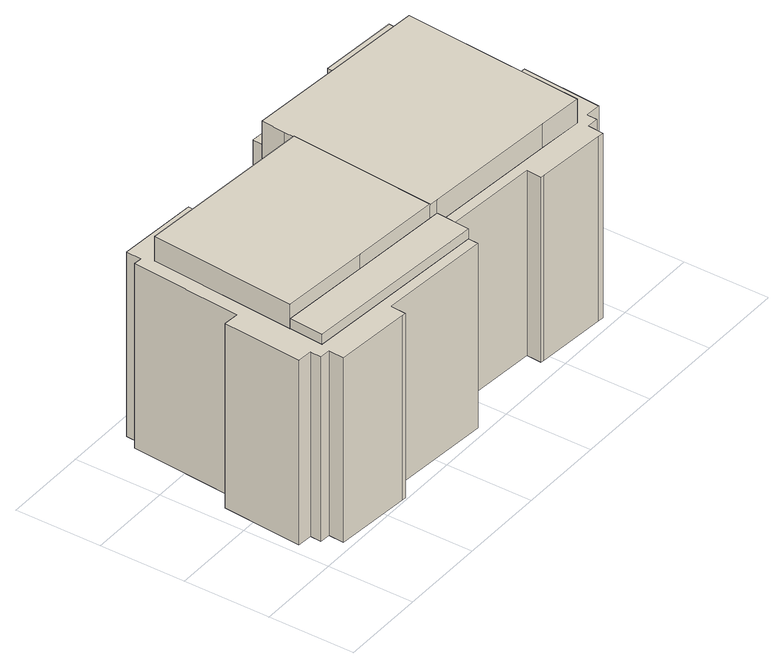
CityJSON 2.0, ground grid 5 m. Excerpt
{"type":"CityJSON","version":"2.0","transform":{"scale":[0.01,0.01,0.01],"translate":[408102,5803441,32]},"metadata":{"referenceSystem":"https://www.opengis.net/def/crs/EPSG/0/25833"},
"CityObjects":{
"building1":{"type":"Building","attributes":{"Gemeindeschluessel":"11000009","function":"31001_1010"},"address":[{"country":"Germany","locality":"Berlin","thoroughfareNumber":"9C, 9D","thoroughfareName":"Alt-Schmöckwitz"}],"children":["building1-1","building1-2","building1-3","building1-4","building1-5"]},
"building1-1":{"type":"BuildingPart","attributes":{"BezugspunktDach":"2200","measuredHeight":13.69,"storeysAboveGround":3},"parents":["building1"],"geometry":[{"type":"MultiSurface","lod":"1","boundaries":[[[0,1,2,3,4,5,6,7,8]],[[9,10,11,12,13,14,15,16,17]],[[18,19,7,6]],[[10,9,20,21]],[[11,10,6,5]],[[12,22,23,5,4]],[[24,22,4,3]],[[14,25,24,3,2]],[[26,25,2,1]],[[27,26,1,0]],[[28,29,16,0,8]],[[9,17,8,7]],[[21,20,19,18]],[[11,23,22,12]],[[13,12,22,24]],[[13,24,25,14]],[[15,14,30,25,26]],[[16,15,26,27]],[[17,16,29,28]]]}]},
"building1-2":{"type":"BuildingPart","attributes":{"BezugspunktDach":"2200","measuredHeight":13.68,"storeysAboveGround":3},"parents":["building1"],"geometry":[{"type":"MultiSurface","lod":"1","boundaries":[[[31,32,33,34,35]],[[36,9,17,37,38]],[[39,40,35,34]],[[36,38,41,42]],[[19,39,43,34,33]],[[9,36,42,20,44]],[[8,7,33,32]],[[45,28,17,32,31]],[[46,45,31,35]],[[42,41,40,39]],[[44,20,42,43,39,19]],[[17,9,7,8]],[[37,17,28,45]],[[38,37,45,46]]]}]},
"building1-3":{"type":"BuildingPart","attributes":{"BezugspunktDach":"2200","measuredHeight":11.19,"storeysAboveGround":3},"parents":["building1"],"geometry":[{"type":"MultiSurface","lod":"1","boundaries":[[[47,48,49,50,51,52,53,54,55,56,39,19,18,57,58,59,60,61,62,63,64]],[[65,66,67,68,69,70,71,21,20,42,72,73,74,75,76,77,78,79,80,81,82]],[[65,82,64,63]],[[66,65,63,62]],[[67,66,62,61]],[[68,67,61,60]],[[69,68,60,59]],[[70,69,59,58]],[[71,70,58,57]],[[21,71,57,18]],[[74,73,55,54]],[[75,74,54,53]],[[76,75,53,52]],[[77,76,52,51]],[[78,77,51,50]],[[79,78,50,49]],[[80,79,49,48]],[[81,80,48,47]],[[82,81,47,64]],[[83,20,21,18,19]],[[42,20,19,39]],[[42,39,40,41]],[[41,40,56,72]],[[73,72,56,55]]]}]},
"building1-4":{"type":"BuildingPart","attributes":{"BezugspunktDach":"2200","measuredHeight":11.21,"storeysAboveGround":3},"parents":["building1"],"geometry":[{"type":"MultiSurface","lod":"1","boundaries":[[[84,85,86,87,88,89,90,91,92,93,94,95,96,97,98,99,100,101,23,22,24,25,26,27,102]],[[103,104,105,106,107,108,109,110,111,112,113,114,115,116,117,118,119,120,121,122,123,124,125,126,127]],[[103,127,128,16]],[[104,103,16,15,26]],[[105,104,15,14]],[[106,105,25,14,13,24]],[[107,106,13,12]],[[108,107,12,11,23]],[[109,108,23,101]],[[110,109,101,100]],[[111,110,100,99]],[[112,111,99,98]],[[113,112,98,97]],[[114,113,97,96]],[[115,114,96,95]],[[116,115,95,94]],[[117,116,94,93]],[[118,117,93,92]],[[119,118,92,91]],[[120,119,91,90]],[[121,120,90,89]],[[122,121,89,88]],[[123,122,88,87]],[[124,123,87,86]],[[125,124,86,85]],[[126,125,85,84]],[[127,126,84,102]],[[129,16,128,102,27]],[[130,27,26,15,16]],[[14,15,26,25]],[[24,13,14,25]],[[12,13,24,22]],[[131,22,23,11,12]]]}]},
"building1-5":{"type":"BuildingPart","attributes":{"BezugspunktDach":"2200","measuredHeight":11.83,"storeysAboveGround":3},"parents":["building1"],"geometry":[{"type":"MultiSurface","lod":"1","boundaries":[[[132,29,46,133]],[[38,16,134,135]],[[38,135,133,46],[72,41,40,56]],[[134,128,102,27,29,132]],[[56,135,134,132,133],[55,73,72,56]],[[40,41,72,56]],[[16,17,28,29]],[[136,37,45,28,17]],[[38,46,45,37]],[[16,27,102,128]],[[56,72,73,55]]]}]}
},
"vertices":[
[1347,303,1355],[2142,237,1355],[2403,214,1355],[2431,565,1355],[2487,1269,1355],[1380,1363,1355],[1369,1222,1355],[1364,1161,1355],[1293,307,1355],[1364,1161,93],[1369,1222,93],[1380,1363,93],[2487,1269,93],[2431,565,93],[2403,214,93],[2142,237,93],[1347,303,93],[1293,307,93],[1369,1222,1215],[1364,1161,1215],[1364,1161,96],[1369,1222,96],[2487,1269,1212],[1380,1363,1212],[2431,565,1212],[2403,214,1212],[2142,237,1212],[1347,303,1212],[1293,307,1276],[1347,303,1276],[2403,214,828],
[767,351,1361],[1293,307,1361],[1364,1161,1361],[311,1249,1361],[241,396,1361],[311,1249,93],[767,351,93],[241,396,93],[311,1249,1215],[241,396,1215],[241,396,96],[311,1249,96],[311,1249,1112],[1364,1161,655],[767,351,1276],[241,396,1276],
[144,206,1215],[140,141,1215],[202,137,1215],[195,48,1215],[640,10,1215],[662,8,1215],[670,99,1215],[1327,45,1215],[1331,105,1215],[225,196,1215],[754,1274,1215],[761,1364,1215],[292,1400,1215],[285,1311,1215],[237,1315,1215],[183,671,1215],[94,678,1215],[55,212,1215],[94,678,96],[183,671,96],[237,1315,96],[285,1311,96],[292,1400,96],[761,1364,96],[754,1274,96],[225,196,96],[1331,105,96],[1327,45,96],[670,99,96],[662,8,96],[640,10,96],[195,48,96],[202,137,96],[140,141,96],[144,206,96],[55,212,96],[1364,1161,899],
[1947,191,1212],[1940,103,1212],[1963,101,1212],[2372,67,1212],[2405,64,1212],[2413,153,1212],[2479,149,1212],[2483,212,1212],[2573,205,1212],[2611,672,1212],[2521,679,1212],[2571,1324,1212],[2522,1328,1212],[2529,1412,1212],[2529,1417,1212],[2065,1456,1212],[2057,1366,1212],[1387,1422,1212],[1342,241,1212],[1347,303,91],[2142,237,91],[2403,214,91],[2431,565,91],[2487,1269,91],[1380,1363,91],[1387,1422,91],[2057,1366,91],[2065,1456,91],[2529,1417,91],[2529,1412,91],[2522,1328,91],[2571,1324,91],[2521,679,91],[2611,672,91],[2573,205,91],[2483,212,91],[2479,149,91],[2413,153,91],[2405,64,91],[2372,67,91],[1963,101,91],[1940,103,91],[1947,191,91],[1342,241,91],[1342,241,93],[1347,303,916],[1347,303,688],[2487,1269,845],
[1331,105,1276],[225,196,1276],[1331,105,93],[225,196,93],[833,346,93]
]}
